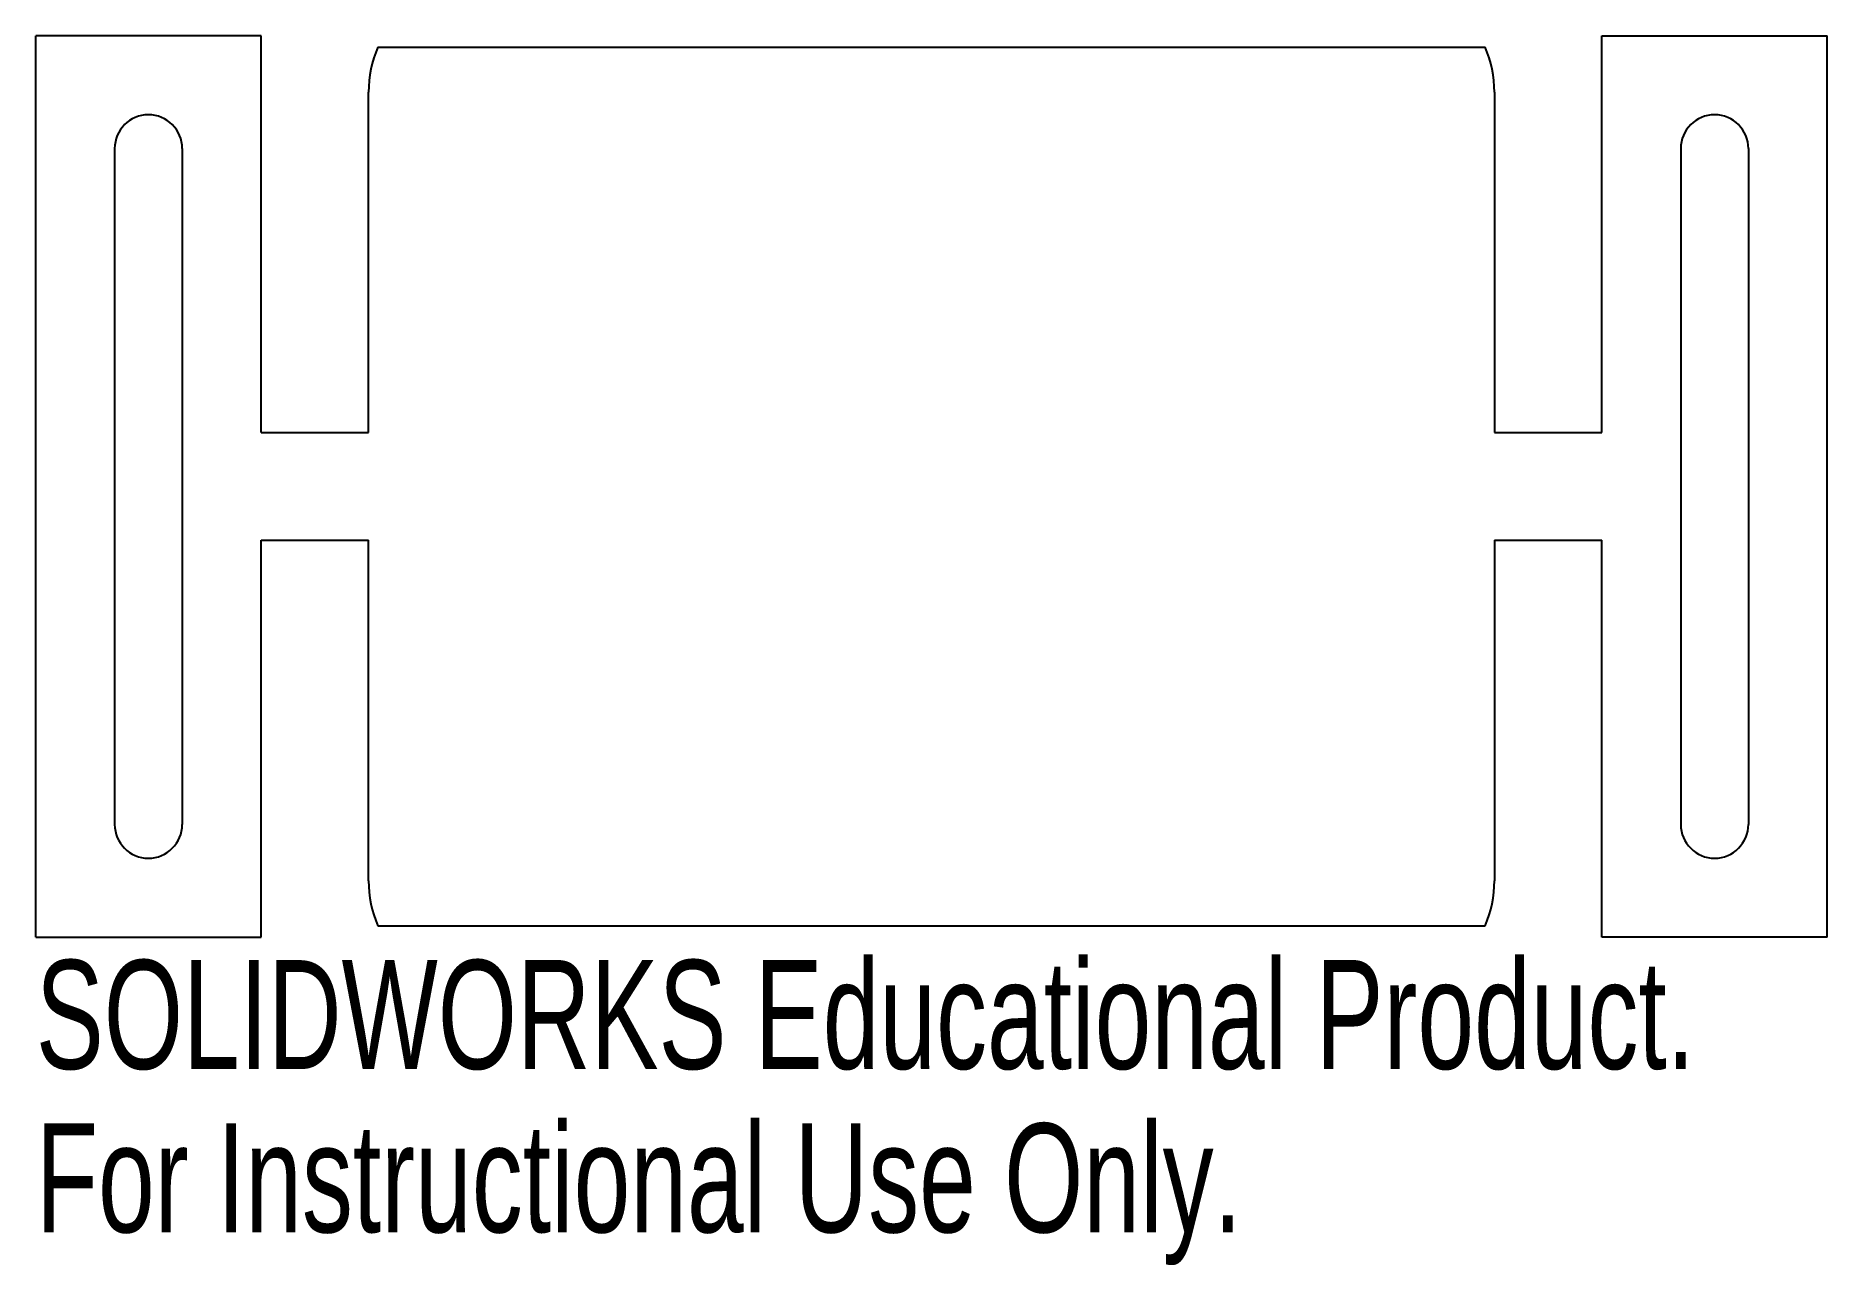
# Model space of a CAD drawing. Header units: millimetres. Extents: x -69.6 to 10, y -12.1 to 42.5.
import ezdxf

# ---------------------------------------------------------------- set-up
doc = ezdxf.new("R2010")
doc.units = ezdxf.units.MM
doc.styles.add('SLDTEXTSTYLE0', font='TXT', dxfattribs={"width": 0.7})

msp = doc.modelspace()

# ---------------------------------------------------------------- linework, layer by layer
at = {"color": 7, "linetype": 'Continuous', "lineweight": 25}
for p, q in [((-69.55, 2.5), (-69.55, 42.5)), ((-59.55, 42.5), (-69.55, 42.5)), ((-59.55, 24.888), (-59.55, 42.5)), ((0, 24.888), (0, 42.5)), ((0, 42.5), (10, 42.5)), ((10, 2.5), (10, 42.5)), ((-54.358, 42), (-5.193, 42)), ((-54.775, 24.888), (-54.775, 40)), ((-4.775, 40), (-4.775, 24.888)), ((-66.05, 37.5), (-66.05, 7.5)), ((-63.05, 37.5), (-63.05, 7.5)), ((3.5, 37.5), (3.5, 7.5)), ((6.5, 37.5), (6.5, 7.5)), ((-59.55, 24.888), (-54.775, 24.888)), ((-4.775, 24.888), (0, 24.888)), ((-59.55, 20.112), (-54.775, 20.112)), ((-59.55, 2.5), (-59.55, 20.112)), ((-54.775, 5), (-54.775, 20.112)), ((-4.775, 20.112), (0, 20.112)), ((-4.775, 20.112), (-4.775, 5)), ((0, 2.5), (0, 20.112)), ((-69.55, 2.5), (-59.55, 2.5)), ((-54.358, 3), (-5.193, 3)), ((10, 2.5), (0, 2.5))]:
    msp.add_line(p, q, dxfattribs=at)
for centre, radius, start, end in [((-49.775, 40), 5, 156.42182, 180), ((-9.775, 40), 5, 0, 23.57818), ((-64.55, 37.5), 1.5, 0, 180), ((5, 37.5), 1.5, 0, 180), ((-64.55, 7.5), 1.5, 180, 0), ((5, 7.5), 1.5, 180, 0), ((-49.775, 5), 5, 180, 203.57818), ((-9.775, 5), 5, 336.42182, 0)]:
    msp.add_arc(centre, radius, start, end, dxfattribs=at)

# ---------------------------------------------------------------- texts
at = {"color": 7, "linetype": 'Continuous', "char_height": 4.83362, "attachment_point": 1, "style": 'SLDTEXTSTYLE0'}
for s, insert in [('SOLIDWORKS Educational Product.', (-69.55, 1.48)), ('For Instructional Use Only.', (-69.55, -5.77))]:
    msp.add_mtext(s, dxfattribs=dict(at, insert=insert))

doc.saveas('drawing.dxf')
